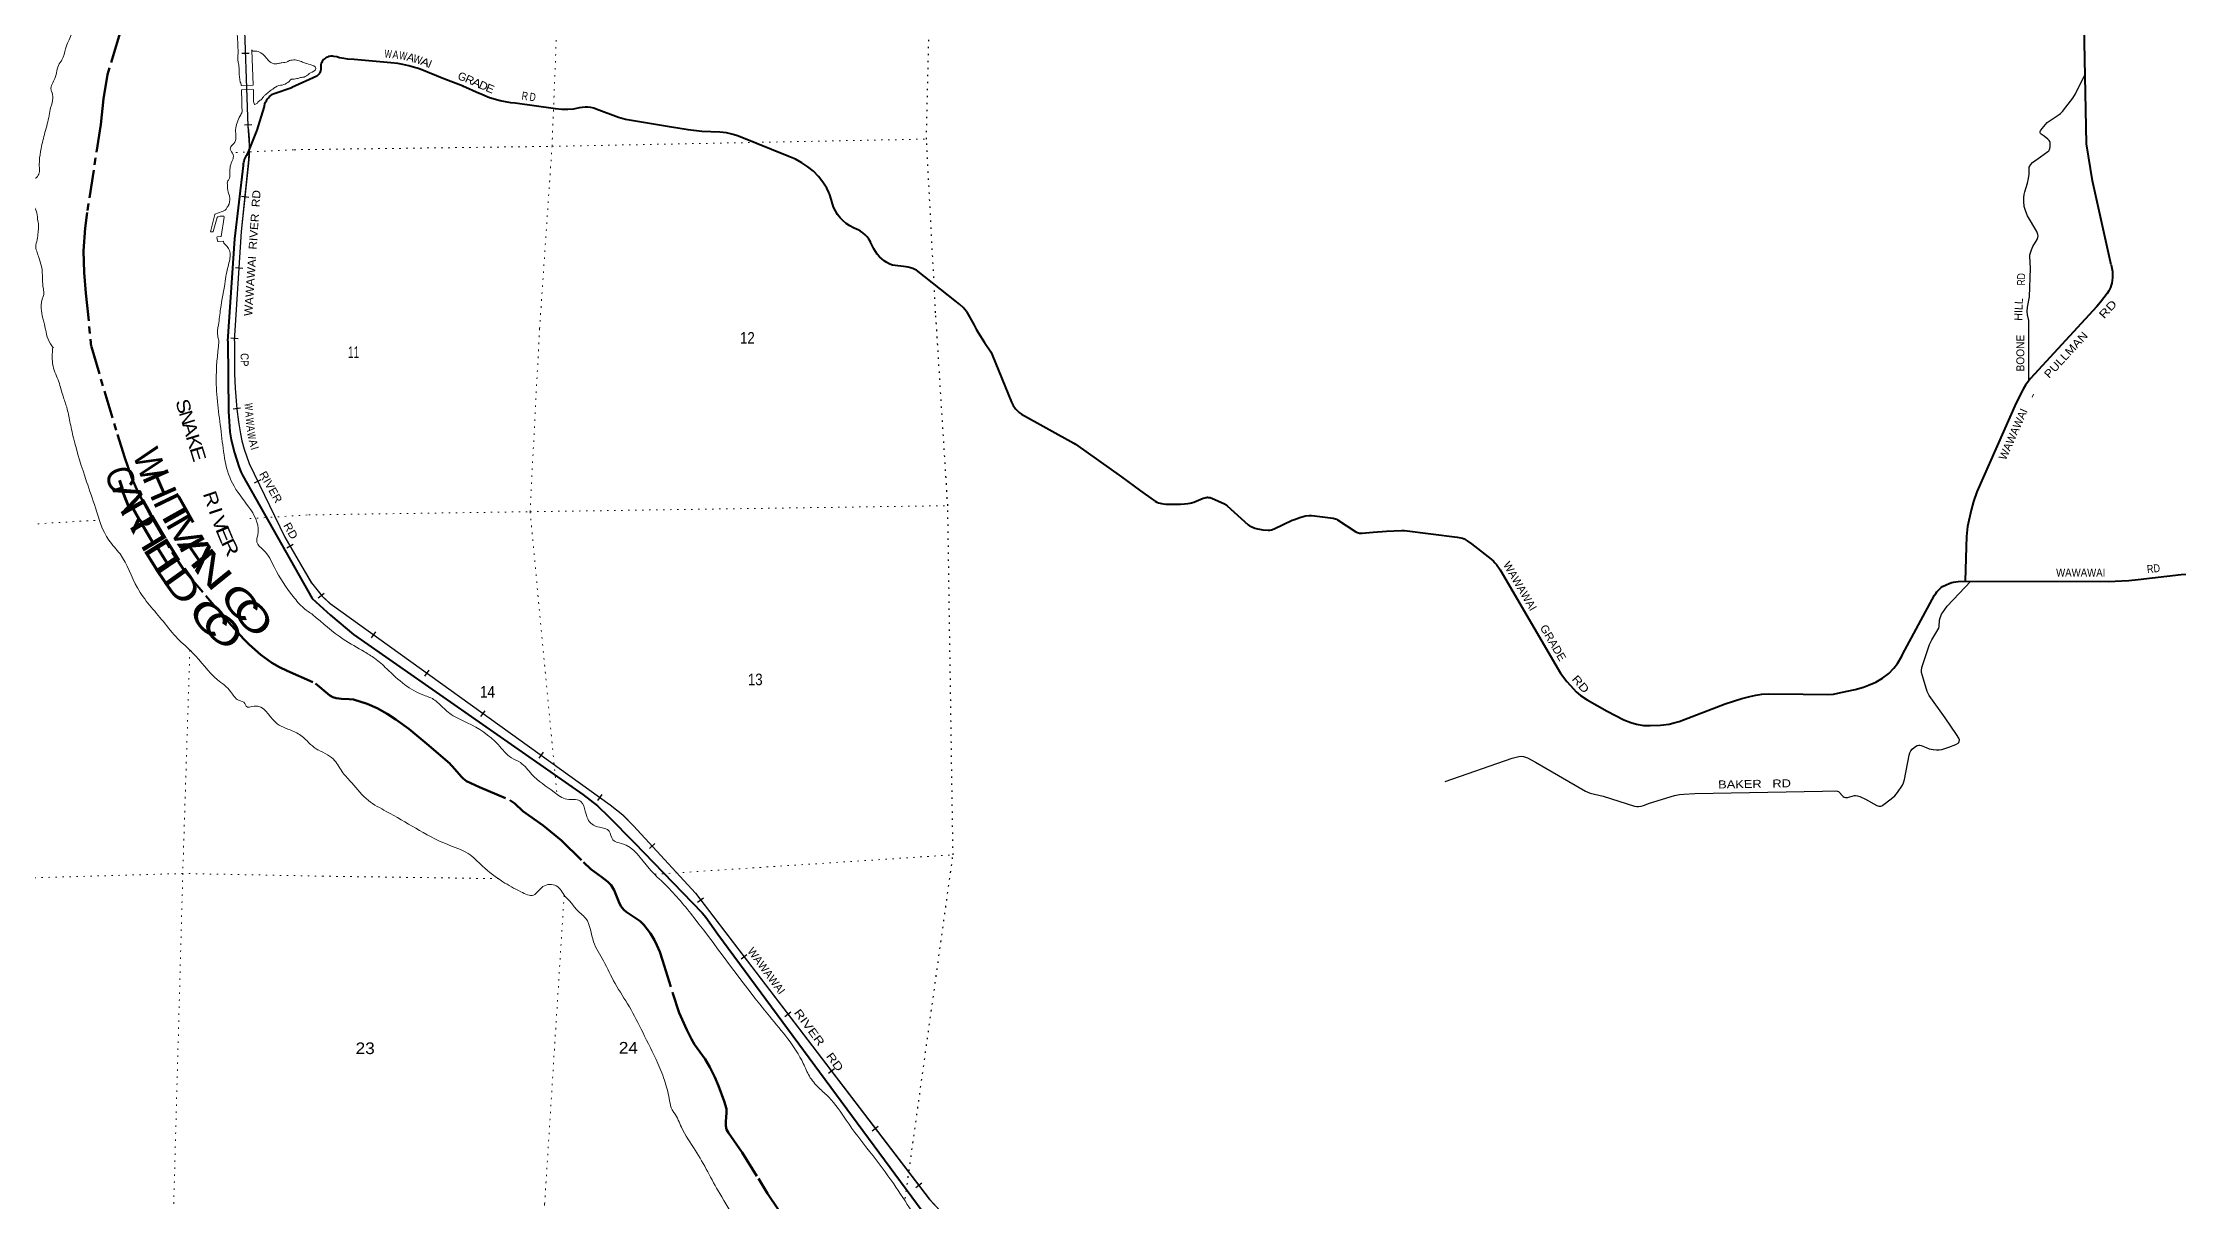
# Model space of a CAD drawing. Header units: feet. Extents: x 751810 to 1010326, y -353855 to -161247.
# Drawn here: x 909950 to 941982, y -315344 to -297962 of the extents above; entities that cross this region are included whole.
import ezdxf
from ezdxf.enums import TextEntityAlignment as Align

# ---------------------------------------------------------------- set-up
doc = ezdxf.new("R2010")
doc.units = ezdxf.units.FT
doc.header["$LTSCALE"] = 70
doc.linetypes.add('DOTTED', pattern=[1.5, 0.3, -1.2])
doc.linetypes.add('LONG_DASH_SHORT_DASH', pattern=[9.9, 6, -1.2, 1.5, -1.2])
for name, color, linetype, lineweight in [('11', 7, 'LONG_DASH_SHORT_DASH', 60), ('26', 7, 'Continuous', 40), ('29', 7, 'Continuous', 25), ('34', 7, 'Continuous', 25), ('39', 7, 'Continuous', 13), ('6', 7, 'DOTTED', 25), ('7', 7, 'DOTTED', 13)]:
    doc.layers.add(name, color=color, linetype=linetype, lineweight=lineweight)
for name, color, linetype in [('12', 7, 'Continuous'), ('27', 7, 'Continuous'), ('30', 7, 'Continuous'), ('41', 7, 'Continuous')]:
    doc.layers.add(name, color=color, linetype=linetype)

msp = doc.modelspace()

# ---------------------------------------------------------------- linework, layer by layer
at = {"layer": '11'}
for points in [[(909529.52, -292122.51), (910045.46, -292477.07), (910379.14, -292759.48), (910563.18, -292960.02), (910716.97, -293139.13), (910843.02, -293318.24), (910976.14, -293536.62), (911047.23, -293713.03), (911130.43, -293972.86), (911195.98, -294271.78), (911225.71, -294520.28), (911325.35, -296200.18), (911286.73, -296938.21), (911201.02, -297460.39), (911097.7, -297857.02), (910923.69, -298439.16), (910863.18, -298804.95), (910821.04, -299190.8), (910616.38, -300511.39), (910588.39, -300746.11), (910563.18, -301086.67), (910570.74, -301412.09), (910598.55, -301718.46), (910678.19, -302521.28)], [(910679.64, -302526.12), (911072.31, -303841.69), (911179.88, -304191.2), (911288.99, -304495.2), (911383.05, -304711.96), (911545.24, -305013.32), (911893.17, -305607.76), (912079.02, -305885.59), (912396.93, -306260.76), (912698.03, -306611.45), (912961.5, -306905.16), (913048.67, -306992.26), (913219.55, -307143.36), (913385.76, -307263.34), (913503.72, -307332.17), (913616.92, -307386.24), (914043.19, -307576.97)], [(914043.19, -307576.97), (914256.42, -307754.85), (914301.43, -307782.42), (914350.21, -307797.26), (914430.98, -307805.45), (914545.25, -307808.38), (914613.49, -307817.44), (914817.91, -307878.7), (914966.6, -307945.69), (915118.96, -308033.21), (915248.23, -308116.95), (915441.27, -308257.62), (915743.68, -308506), (916063.31, -308786.6), (916097.69, -308819.65), (916231.13, -308976.8), (916259.08, -309003.46), (916308.86, -309039.39), (916502.91, -309132.96), (916955.34, -309325.92), (917029.33, -309374.98), (917151.75, -309491.77), (917457.35, -309706.03), (917729.65, -309930.53), (918059.26, -310254.08), (918170.69, -310361.19), (918336.34, -310482.6), (918427.19, -310550.58), (918476.91, -310599.24), (918522.64, -310675.85), (918589.87, -310852.96), (918622.85, -310918.75), (918665.6, -310972.73), (918699.25, -311002.49), (918910.64, -311142.77), (918968.05, -311198.64), (919067.59, -311328.36), (919127.63, -311425.05), (919163.95, -311499.25), (919205.16, -311603.57), (919248.06, -311725.42), (919399.83, -312226.69), (919498.62, -312516.26), (919609.95, -312772.47), (919680.95, -312912.2), (919728.84, -312991.36), (919886.6, -313210.6), (919956.87, -313330.86), (920031.04, -313481.62), (920085.48, -313609.82), (920169.3, -313840.15), (920205.56, -313958.11), (920208.88, -314016.47), (920195.55, -314146.03), (920194.05, -314212.95), (920204.89, -314265.93), (920234.03, -314319.24), (920439.97, -314611.07), (920683.97, -315002.91), (920821.09, -315225.88), (920986.87, -315470.58)]]:
    msp.add_lwpolyline(points, dxfattribs=at)
at = {"layer": '26'}
for points in [[(940976.07, -301295.46), (940696.59, -300033.96), (940603.82, -299481.26), (940522.2, -295155.35)], [(914245.15, -298168.62), (914235.74, -298171.01), (914219.56, -298176.97), (914204.09, -298184.59), (914189.5, -298193.79), (914175.95, -298204.46), (914163.59, -298216.48), (914152.55, -298229.74), (914142.96, -298244.08), (914134.93, -298259.33), (914128.53, -298275.35), (914123.84, -298291.95), (914120.91, -298308.94), (914120.28, -298318.39), (914120.44, -298343.61), (914119.45, -298368.39), (914119.06, -298372.15), (914116.15, -298385.98), (914111.82, -298399.44), (914106.09, -298412.36), (914099.05, -298424.62), (914090.77, -298436.07), (914081.33, -298446.6), (914070.85, -298456.08), (914059.43, -298464.41), (913686.76, -298635.52)], [(923805.76, -301994.68), (923757.49, -301936.27), (923708.71, -301889.82), (923655.33, -301848.73), (923054.58, -301375.08), (923032.08, -301362.54), (923000.35, -301348.48), (922967.33, -301337.82), (922933.38, -301330.66), (922898.86, -301327.1), (922694.92, -301297.67), (922656.38, -301283.36), (922612.97, -301262.25), (922571.99, -301236.72), (922533.91, -301207.05), (922499.14, -301173.55), (922468.06, -301136.61), (922441.01, -301096.62), (922418.29, -301054.03), (922367.97, -300953.95), (922364.54, -300947.38), (922342.15, -300910.21), (922315.99, -300875.59), (922286.35, -300843.89), (922253.57, -300815.46), (922217.99, -300790.62), (922180.01, -300769.63), (922167.46, -300765.34), (922109.35, -300741.28), (922054.08, -300711.27), (922002.24, -300675.66), (921954.42, -300634.82), (921911.12, -300589.2), (921872.83, -300539.31), (921839.96, -300485.69), (921812.88, -300428.93), (921760.45, -300259.03), (921750.97, -300228.33), (921741.32, -300209.03), (921709.72, -300145.81), (921651.86, -300054.2), (921584.74, -299969.13), (921509.1, -299891.55), (921425.76, -299822.29), (921335.64, -299762.13), (921239.72, -299711.72), (921139.06, -299671.61), (920384.25, -299364.76), (920305.7, -299338.35), (920208.2, -299315.66), (920108.87, -299303.29), (919838.87, -299293.97), (919630.86, -299269.02), (919349.86, -299223.78), (918690.77, -299115.62), (918587.28, -299084.03), (918251.85, -298957.71), (918214.15, -298945.05), (918171.48, -298935.33), (918128.04, -298930.12), (918084.28, -298929.48), (918040.7, -298933.42), (917997.77, -298941.9), (917912.81, -298957.52), (917827.84, -298965.62), (917734.52, -298965.13), (917641.77, -298954.9), (917037.68, -298871.51), (916973.03, -298864.32), (916810.87, -298834.2), (916652.74, -298787.28), (916500.38, -298724.1), (916498.37, -298724.15), (916253.98, -298615.65), (916256, -298615.6), (915965.29, -298506.26), (915611.66, -298361.16), (915567.17, -298345.29), (915527.22, -298332.71), (915440.3, -298307.55), (915351.37, -298288.4), (915274.56, -298274.39), (915171.85, -298262.71), (914620.99, -298214.18), (914527.39, -298208.35), (914408.88, -298189.78), (914403.78, -298187.98), (914360.15, -298175.37), (914315.44, -298167.4), (914295.15, -298165.94), (914270.65, -298164.18), (914245.15, -298168.62)], [(912727.49, -302438.98), (912830.72, -300905.32), (912961.15, -299803.93), (912964.09, -299779.11), (912968.49, -299753.93), (912969.86, -299746.12), (912978.99, -299714.09), (912991.43, -299683.2), (913007.02, -299653.77), (913010.86, -299648.06), (913027.93, -299623.1), (913038.13, -299598.06), (913149.36, -299325.31), (913167.06, -299272.94), (913273.17, -298934.29), (913276.91, -298907.62), (913283.43, -298881.48), (913292.64, -298856.18), (913304.45, -298831.97), (913318.72, -298809.13), (913335.3, -298787.91), (913354.01, -298768.53), (913373.53, -298752.15), (913398.5, -298735.24), (913423.53, -298726.6), (913686.76, -298635.52)], [(940976.07, -301295.46), (940994.78, -301395.49), (940996.03, -301448.26), (940994.78, -301492.23), (940984.12, -301568.24), (940975.33, -301598.39), (940964.59, -301632.37), (940940.39, -301685.18), (940914, -301724.79), (940815.87, -301853.42), (940761.48, -301919.35), (939766.86, -302999.82), (939716.25, -303063.39), (939690.27, -303100.33), (939655.12, -303158.12), (939551.66, -303365.4), (938960.78, -304698.3), (938908.06, -304842.86), (938873.74, -304974.1), (938822.68, -305222.27), (938805.1, -305368), (938797.9, -305523.05), (938783.41, -306040.19)], [(923805.76, -301994.68), (923923.65, -302201.39), (923952.53, -302257.92), (923980.17, -302312.24), (924076.3, -302458.45), (924169.53, -302601.86), (924193.53, -302644.3), (924481.03, -303354.4), (924506.86, -303405.58), (924540.76, -303453.32), (924575.91, -303492.27), (924597.28, -303509.61), (924632.18, -303533.31), (925414.31, -303968.44), (925442.54, -303986.04), (926133.46, -304474.17), (926413.87, -304685.79), (926604.9, -304820.2), (926633.81, -304838.23), (926662.65, -304852.86), (926684.94, -304862.99), (926709.63, -304870.87), (926732.23, -304876.19), (926760.58, -304880.5), (926796, -304883.89), (926833.41, -304885.53), (927016.99, -304886.73), (927077.52, -304882.25), (927124.7, -304875.48), (927159.44, -304870.15), (927180.56, -304864.8), (927216.72, -304853.21), (927353.68, -304797.25), (927382.71, -304788.17), (927397.25, -304784.88), (927408.8, -304783.23), (927420.34, -304782.4), (927434.36, -304782.95), (927448.11, -304784.05), (927460.55, -304786.91), (927472.29, -304790.93), (927484.04, -304795.76)], [(912727.49, -302438.98), (912737.51, -303495.95), (912745.14, -303642.15), (912757.89, -303797.81), (912778.3, -303917.74), (912828.82, -304117.06), (912891.78, -304322.19), (912919.83, -304398.75), (912951.51, -304459.96), (913992.72, -306301.64)], [(927483.82, -304795.67), (927484.04, -304795.76), (927676.51, -304882.39), (927686.19, -304887.76), (927694.43, -304893.27), (927715.75, -304910.17), (928030.19, -305195.28), (928052.38, -305209.88), (928077.66, -305222.23), (928132.91, -305243.58), (928171.14, -305255.54), (928200.71, -305262.43), (928226.12, -305267.64), (928253.44, -305271.22), (928328.77, -305276.25), (928355.14, -305274.99), (928381.18, -305268.28), (928419.17, -305254.89), (928692.44, -305127.21), (928725.37, -305114.15), (928805.25, -305087.18), (928854.22, -305072.1), (928898.16, -305062.05), (928945.87, -305057.03), (928979.49, -305057.16), (929026.23, -305060.8), (929308.1, -305096.61), (929320.84, -305098.74), (929340.63, -305104.79), (929354.38, -305110.85), (929372.37, -305120.99), (929645.24, -305298.46), (929656.52, -305304.53), (929669.99, -305310.29), (929686.44, -305315.63), (929698.85, -305318.54), (929711.76, -305319.61), (929739.38, -305319.61), (929906.91, -305307.69), (930107.12, -305292.25), (930331.49, -305280.19), (930353.98, -305278.93), (930374.07, -305280.04), (931166.74, -305382.39), (931219.68, -305392.48), (931245.8, -305397.77), (931271.09, -305407.67), (931313.84, -305433.94), (931379.99, -305481.22), (931676.07, -305709.7), (931710.95, -305738.87), (931732.46, -305763.29), (931757.68, -305791.37), (931810.42, -305870.51), (932716.91, -307419.79), (932809.84, -307546.45), (932909.74, -307657.9), (932949.16, -307700.76), (933015.14, -307755.78), (933113.68, -307820.33), (933417.52, -307988.67), (933664.18, -308120.18), (933771.7, -308162.9), (933854.46, -308184.66), (933962.43, -308204.76), (934059.64, -308206.06), (934214.8, -308200.99), (934345.38, -308183.4), (934433.69, -308162.9), (934497.36, -308144.03), (935184.56, -307880.24), (935433.26, -307801.17), (935553.14, -307768.98), (935644.87, -307749.97), (935737.78, -307737.41), (935832.68, -307732.12), (936354.27, -307737.1)], [(937847.02, -307141.28), (938325.48, -306249.56), (938342.97, -306224.11), (938362.5, -306200.31), (938403.94, -306156.34), (938426.54, -306136.08), (938445.37, -306122.42), (938498.1, -306094.78), (938545.82, -306073.42), (938585.99, -306060.16), (938611.1, -306053.32), (938680.16, -306045.78), (938783.41, -306040.19)], [(938783.41, -306040.19), (940928.18, -306046.87), (941237.72, -306030.7), (941379.17, -306016.14), (942022.72, -305939.02), (942131.67, -305935.21), (942396.34, -305957.13), (944609.28, -306114.78), (944681.7, -306127.43), (944736.94, -306147.53), (944802.23, -306180.2), (944854.97, -306210.35), (944920.25, -306263.12), (944962.94, -306308.34), (945021.74, -306389.21), (945352.22, -306903.11), (945394.85, -306954.09), (945446.93, -306995.07), (945497.81, -307011.89), (945574.66, -307021.47)], [(913992.72, -306301.64), (914265.38, -306550.63), (914614.01, -306838.84), (918053.51, -309239.64), (918269.38, -309410.79), (918437.38, -309571.14), (918820.83, -309962.97), (919843.55, -311015.22), (919897.81, -311082.93), (920078.75, -311338.65), (923142.84, -315484.79)], [(936354.27, -307737.1), (936715.61, -307740.55), (936808.77, -307733.64), (936919.26, -307711.03), (937137.72, -307665.8), (937259.81, -307630.34), (937336.1, -307602.98), (937444.08, -307557.76), (937547.79, -307497), (937639.94, -307427.1), (937716.34, -307345.68), (937770.52, -307273.83), (937833.98, -307165.58), (937847.02, -307141.28)]]:
    msp.add_lwpolyline(points, dxfattribs=at)
at = {"layer": '29'}
for points in [[(939763.24, -301345.27), (939755.41, -301171.36), (939756.46, -301143.73), (939763.75, -301113.49), (939778.35, -301070.74), (939801.28, -301021.2), (939862.77, -300916.4), (939876.32, -300883.55), (939878.41, -300859.05), (939876.32, -300838.19), (939859.65, -300795.95), (939722.06, -300558.19), (939692.87, -300493.02), (939672.03, -300420.54), (939665.77, -300347.02), (939665.78, -300282.38), (939672.03, -300241.18), (939682.45, -300197.91), (939722.06, -300070.15), (939736.65, -300000.82), (939742.91, -299936.67), (939742.91, -299844.91), (939744.99, -299830.84), (939767.92, -299789.12), (939797.11, -299757.31), (939913.85, -299673.89), (940026.42, -299594.63), (940039.97, -299582.13), (940049.35, -299567.01), (940055.61, -299549.81), (940059.77, -299523.72), (940059.77, -299456.47), (940056.65, -299442.4), (940047.26, -299427.78), (940027.46, -299407.98), (939968.05, -299365.21), (939926.36, -299333.94), (939917.51, -299325.48), (939910.72, -299315.17), (939908.65, -299304.36), (939910.72, -299294.32), (939914.89, -299283.89), (939925.07, -299267.34), (939938.86, -299248.42), (940015.75, -299160.98), (940030.59, -299148.31), (940197.36, -299039.86), (940216.4, -299024.88), (940246.63, -298992.56), (940297.42, -298931.41), (940401.65, -298793.75), (940440.51, -298728.2), (940584.07, -298434.52)], [(939740.11, -303028.88), (939739.42, -302183.73), (939737.91, -302132.06), (939718.11, -302046.23), (939715.7, -301995.21), (939720.31, -301931.8), (939748.75, -301776.25), (939763.24, -301345.27)], [(930986.62, -309045.65), (931990.72, -308696.03), (932091.25, -308671.13), (932126.43, -308666.73), (932161.62, -308671.13), (932218.8, -308693.14), (932339.27, -308754.95), (933089.69, -309190.48), (933162.57, -309218.55), (933354.57, -309265.46), (933824.23, -309414.94), (933861.62, -309421.54), (933883.2, -309422.15), (933925.4, -309414.94), (933962.79, -309403.93), (934051.26, -309373.25), (934424.69, -309257.88), (934499.4, -309243.29), (934567.58, -309234.49), (934731.59, -309227.75), (936644.95, -309193.26), (936845.96, -309186.07), (936870.16, -309189.37), (936883.24, -309198.05), (936953.72, -309269.69), (936969.12, -309279.6), (936988.82, -309284.61), (937004.31, -309287.3), (937019.7, -309285.1), (937127.47, -309257.59), (937141.74, -309256.46), (937169.25, -309258.69), (937206.64, -309271.89), (937287.95, -309309.19), (937461.75, -309406.13), (937492.32, -309414.07), (937518.93, -309414.93), (937536.52, -309410.53), (937551.92, -309401.73), (937677.9, -309304.03), (937730.05, -309263.09), (937771.84, -309212.47), (937844.41, -309100.24), (937859.81, -309065.03), (937875.2, -309014.42), (937943.36, -308652.76), (937956.57, -308613.92), (937969.77, -308586.41), (937990.66, -308562.2), (938018.15, -308536.9), (938042.34, -308519.29), (938066.53, -308508.29), (938091.25, -308501.87), (938105.02, -308501.69), (938124.81, -308506.09), (938200.76, -308537.9), (938245.77, -308554.5), (938302.95, -308567.7), (938354.23, -308572.2), (938394.21, -308572.1), (938437.1, -308564.4), (938538.61, -308530.73), (938644.92, -308491.78), (938677.91, -308471.97), (938690.01, -308458.77), (938695.21, -308446.01), (938698.8, -308420.26), (938695.51, -308405.95), (938691.11, -308396.05), (938654.97, -308342.79), (938484.53, -308089.47), (938244.72, -307754.21), (938229.72, -307727.19), (938216.53, -307696.38), (938132.59, -307409.94), (938130.3, -307395.86), (938130.3, -307380.46), (938136.89, -307336.44), (938251.54, -306992.13), (938268.84, -306949.15), (938284.23, -306920.54), (938376.57, -306771.6), (938388.7, -306743.38), (938394.19, -306722.49), (938400.61, -306625.55), (938408.49, -306590.44), (938418.39, -306564.05), (938431.58, -306537.63), (938444.78, -306513.43), (938516.14, -306417.48), (938870.49, -306040.46)]]:
    msp.add_lwpolyline(points, dxfattribs=at)
at = {"layer": '34', "lineweight": 13}
msp.add_line((913031.82, -299216.72), (912966.31, -297351.73), dxfattribs=at)
at = {"layer": '34'}
for p, q in [((913046.91, -298122.32), (912936.37, -298126.21)), ((913087.16, -299193.78), (912976.62, -299197.66)), ((913039.84, -300282.88), (912929.83, -300271.45)), ((912953.21, -301349.24), (912842.83, -301342.11)), ((912881.57, -302403.69), (912771.19, -302396.56)), ((912807.3, -303453.43), (912916.89, -303438.46)), ((913127.11, -304563.08), (913226.63, -304514.81)), ((913610.02, -305539.62), (913705.87, -305484.42)), ((914083.18, -306290.42), (914170.32, -306222.29)), ((914881.04, -306890.96), (914945.57, -306801.13)), ((915681.5, -307466.43), (915746.03, -307376.6)), ((916523.49, -308073.25), (916588.02, -307983.41)), ((917395.83, -308696.67), (917460.36, -308606.84)), ((918276.16, -309332.26), (918340.69, -309242.42)), ((919051.36, -310051.26), (919132.8, -309976.42)), ((919772.12, -310855.96), (919859.99, -310788.78)), ((920425.39, -311706.18), (920513.27, -311639)), ((921082.77, -312570.36), (921170.64, -312503.18)), ((921736.04, -313420.58), (921823.91, -313353.4)), ((922393.41, -314284.76), (922481.28, -314217.59)), ((923046.68, -315134.99), (923134.55, -315067.81))]:
    msp.add_line(p, q, dxfattribs=at)
for points in [[(912825.69, -302435.07), (912931.62, -300796.32), (913043.49, -299719.21), (913052.81, -299500.23), (913039.18, -299281.49), (913030.72, -299216.81), (912965.21, -297351.85), (912772.6, -296273.5), (912586.62, -295583.43), (912465.82, -295024.13), (912367.44, -294537.1), (912218.72, -294063.09), (912021.26, -293607.23), (911777.23, -293174.5), (911489.31, -292769.65), (911160.64, -292397.11), (910794.84, -292060.97), (910395.9, -291764.91), (909968.2, -291512.17), (909606.6, -291342.26), (907076.96, -290515.05), (906187.27, -290314.44), (906183.44, -290313.78)], [(912825.95, -302435.1), (912825.92, -302927.57), (912837.89, -303145.53), (912863.03, -303460.5), (912888.8, -303649.02), (912915.69, -303829.35), (912937.22, -303934.69), (912973.11, -304061.58), (913048.5, -304275.9), (913583.53, -305378.97), (913873.2, -305882.01), (913984.36, -306067.9)], [(913984.14, -306066.51), (914141.03, -306267.22), (914260.74, -306377.4), (918463.61, -309396.46), (918652.87, -309548.41), (918811.08, -309709.1), (919740.89, -310720.91), (923249.05, -315309.8), (923417.62, -315492.61)]]:
    msp.add_lwpolyline(points, dxfattribs=at)
at = {"layer": '34', "lineweight": 13}
for points in [[(912827.11, -302430.25), (912932.72, -300796.41), (913044.59, -299719.29)], [(912824.85, -302435.1), (912824.82, -302927.6), (912836.79, -303145.6), (912861.94, -303460.62), (912887.71, -303649.18), (912914.61, -303829.54), (912936.15, -303934.95), (912972.06, -304061.91), (913047.48, -304276.32), (913582.56, -305379.49), (913872.25, -305882.57), (913983.42, -306068.46)], [(913983.27, -306067.19), (914140.22, -306267.97), (914260.04, -306378.25), (918462.94, -309397.34), (918652.13, -309549.23), (918810.28, -309709.86), (919740.05, -310721.62), (923248.21, -315310.51), (923416.85, -315493.4)]]:
    msp.add_lwpolyline(points, dxfattribs=at)
msp.add_arc((910959.23, -299520.83), 2094.79, 354.56367, 8.34742, dxfattribs=at)
at = {"layer": '39'}
for points in [[(913084.44, -298076.2), (913106.73, -298600.09), (912931.32, -298602.77)], [(912932.12, -298667.29), (913113.72, -298664.35), (913113.4, -298848.54)], [(912643.98, -300493.9), (912530.28, -300535.9), (912532.32, -300537.88), (912466.09, -300800.38), (912466.06, -300798.37), (912500.15, -300797.84), (912506.13, -300795.73), (912565.1, -300583.63), (912576.85, -300576.69), (912610.95, -300564.81), (912610.92, -300562.8), (912669.1, -300563.91), (912673.39, -300581.94), (912625.57, -300868.29), (912625.57, -300868.29), (912565.47, -300873.25), (912563.62, -300883.34), (912578.63, -300947.46), (912576.57, -300943.47), (912662.76, -300940.12), (912662.86, -300946.15), (912667.2, -300968.21)]]:
    msp.add_lwpolyline(points, dxfattribs=at)
msp.add_arc((912602, -300321.01), 177.91, 283.6496, 299.00691, dxfattribs=at)
for points in [[(899650.85, -291247.1), (899838.35, -291310.55), (900003.64, -291364.29), (900110.86, -291424.97), (900277.1, -291541.05), (900550.62, -291721.83), (900753.52, -291875.56), (901020.02, -291990.07), (901352.54, -292093.51), (901614.09, -292145.75), (901936.19, -292223.2), (902141.28, -292388.95), (902383.96, -292519.93), (902685.06, -292535.36), (902881.74, -292542.35), (903054.8, -292579.88), (903082.64, -292696.11), (902981.28, -292758.02), (902876.95, -292888.37), (902898.46, -292984.58), (902967.07, -293011.67), (903153.35, -292994.69), (903473.72, -292957.52), (903608.22, -292965.48), (903684.67, -292980.38), (903972.59, -293052.33), (904130.64, -293025.73), (904218.66, -293010.28), (904528, -293039.66), (904895.34, -293058.08), (905152.57, -293090.27), (905445.26, -293079.68), (905675.93, -293080.11), (905874.24, -293062.95), (906090.42, -293033.43), (906271.57, -293074.86), (906496.2, -293073.38), (906704.06, -293156.63), (907193.57, -293295.83), (907591.66, -293358.01), (907864.79, -293512.66), (908023.36, -293520.24), (908198.46, -293559.75), (908360.29, -293649.75), (908551.68, -293705.1), (908622.47, -293744.23), (908809.27, -293894.18), (908987.33, -293995.99), (909137.24, -294094.22), (909463.08, -294286.26), (909851.24, -294487.38), (910041.02, -294568.9), (910161.31, -294697.76), (910326.57, -294882.24), (910451.85, -295075.38), (910495.18, -295155.16), (910559.63, -295305.01), (910605.85, -295443.07), (910615.08, -295523.38), (910624.48, -295613.74), (910574.62, -295765.36), (910488.64, -295915.54), (910470.56, -296046.55), (910504.9, -296194.86), (910571.48, -296352.71), (910601.96, -296643.88), (910597.13, -296722.39), (910580.97, -296847.35), (910541.2, -297002.84), (910475.33, -297156.72), (910422.23, -297358.68), (910389.75, -297465.78), (910408.68, -297523.82), (910440.32, -297625.9), (910415.62, -297716.79), (910379.46, -297846.08), (910334.77, -297941.31), (910292.33, -298052.59), (910238.68, -298218.35), (910221.05, -298246.78), (910197.51, -298281.34), (910134.59, -298497.53), (910075.01, -298669.42), (910081.33, -298689.44), (910102.97, -298793.69), (910069.03, -298937.02), (910046.7, -299052.01), (909984.42, -299310.43), (909925.85, -299548.67), (909900.67, -299740.14), (909897.75, -299812.59)], [(912228.59, -294651.49), (912281.61, -294841.74), (912310.24, -295010.25), (912356.76, -295301.16), (912415.96, -295501.37), (912444.43, -295527.07), (912484.6, -295530.47), (912501.19, -295566.42), (912522.76, -295666.64), (912566.58, -295911.34), (912648.93, -296183.6), (912722.65, -296548.51), (912763.46, -296726.88), (912786.47, -296921.62), (912833.88, -297403.59), (912852.6, -297580.29), (912858.31, -297692.84), (912876.86, -297990.22), (912879.38, -298157.12), (912878.44, -298227.53), (912889.47, -298293.73), (912897.04, -298396.19), (912913.45, -298552.82), (912926.07, -298590.84), (912927.19, -298594.45), (912931.32, -298602.77)], [(913670.56, -298226.39), (913634.79, -298237.88), (913624.85, -298244.07), (913536.89, -298263.54), (913488.88, -298272.33), (913438.87, -298281.16), (913414.78, -298279.52), (913333.71, -298224.47), (913223.75, -298115.56), (913145.12, -298088.62), (913090.82, -298079.41), (913082.74, -298075.52), (913084.78, -298077.49)], [(913682.01, -298510.1), (913521.92, -298599.66), (913517.91, -298599.72), (913416.31, -298645.55), (913291.43, -298744.04), (913259.8, -298774.7), (913226.35, -298817.46), (913178.77, -298854.41), (913167.02, -298872.69), (913161.03, -298874.8), (913127.12, -298887.39), (913120.89, -298873.41), (913112.45, -298845.38)], [(913670.56, -298226.39), (913716.7, -298220.78), (913795.52, -298232.88), (913866.72, -298261.26), (913960.04, -298289.09), (914046.1, -298347.26), (914046.2, -298351.28), (913965.32, -298415.64), (913906.1, -298461.37), (913870.06, -298478.09), (913849.01, -298480.2), (913818.51, -298486.51), (913760.64, -298501.25), (913682.01, -298510.1)], [(912932.12, -298667.29), (912934.79, -298769.71), (912939.41, -298942.61), (912940.3, -299000.92), (912913.07, -299057.66), (912866.53, -299162.98), (912844.05, -299267.91), (912819.08, -299473.46), (912797.32, -299493.91), (912764.21, -299558.78), (912805.59, -299642.62), (912764.03, -299812.21), (912741.04, -300015.71), (912719.59, -300056.27), (912719.98, -300082.41), (912722.93, -300144.72), (912750.77, -300260.94), (912757.18, -300286.99), (912732.94, -300408.04), (912699.61, -300458.84), (912687.82, -300475.12), (912687.73, -300469.09)], [(909897.75, -299812.59), (909901.01, -299895.01), (909872.02, -299967.86), (909826.39, -300000.75), (909712.42, -300024.65), (909761.07, -300190.83), (909818.44, -300403.14), (909860.25, -300515.12), (909878.15, -300637.53), (909889.36, -300715.8), (909880.71, -300806.44), (909868.31, -300915.25), (909845.95, -301028.23), (909867.25, -301110.36), (909890.41, -301182.41), (909932.59, -301318.52), (909947.45, -301505.34), (909959.76, -301655.99), (909967.02, -301738.34), (909955.45, -301768.69), (909928.02, -301944.11), (909952.39, -302096.58), (909971.53, -302168.69), (909984.38, -302222.8), (910018.78, -302375.12), (910087.03, -302510.83), (910110.77, -302542.26)], [(912667.2, -300968.21), (912753.1, -301077.49), (912743.9, -301264.69), (912709.9, -301404), (912687.88, -301539.1), (912617.98, -301956.53), (912585.47, -302194.37), (912576.09, -302369.5), (912578.72, -302378.73), (912593.67, -302444.04)], [(910100.34, -302528.45), (910105.77, -302815.43), (910191.62, -303050.81), (910254.68, -303262.68), (910310.33, -303432.42), (910357.41, -303644.77), (910411.55, -303889.18), (910609.53, -304548.72), (910740.57, -304940.05), (910940.71, -305424.08), (911109.69, -305632.77), (911370.65, -306141.18), (911759.51, -306645.75), (911974.06, -306901.47), (912199.19, -307114.51), (912572.78, -307520.73), (912768.66, -307696.34), (912889.06, -307827.83), (912982.66, -307875.44), (913000.05, -307917.26), (913119.96, -307913.66), (913440.09, -308156.11), (913692.45, -308285.66), (913861.87, -308387.44), (913967.27, -308489.14), (914083.44, -308574.5)], [(912593.67, -302444.04), (912551.74, -303040.33), (912632.64, -303848.6), (912820.25, -304617.36), (913174.79, -305352.86), (913162.15, -305454.07), (913257.97, -305568.16), (913424.96, -305837.4), (913707.42, -306270.56), (913867.33, -306447.25), (914002.4, -306543.99)], [(913998.28, -306541.04), (914458.93, -306909.28), (914775.23, -307101.08), (914928.59, -307196.98), (915110.34, -307354.51), (915380.81, -307593.38), (915666.42, -307751.15), (915833.1, -307826.23), (915909.51, -307894.22), (916078.78, -308040.9), (916318.41, -308165.56), (916780.74, -308491.98), (916981.79, -308690.83), (917114.28, -308760.99), (917286.65, -308940.65), (917619.98, -309203.63), (917809.84, -309312.19), (917943.99, -309315.8), (918023.04, -309345.42), (918088.24, -309492.36), (918189.18, -309688.49), (918300.7, -309731.14), (918446.9, -309792.79), (918501.46, -309921.94), (918631.32, -309974.06), (919045.35, -310353.27), (919292.16, -310597.81), (919722.3, -311093.48), (920851.22, -312568.19), (921358.3, -313276.74), (921448.97, -313465.15), (921591.22, -313641.77), (921742.26, -313783.85), (922002.44, -314127.83), (922714.21, -315081.46), (923293.94, -315868.72), (923954.81, -316339.95), (924694.34, -316776.85), (925597.43, -317143.87), (926284.48, -317359.96), (927060.87, -317417.5), (928651.99, -317283.24), (929696.76, -317244.88), (930386.88, -317312.01), (932706.47, -317844.27), (933942.94, -318266.23), (934991.02, -318736.79), (936320.03, -319767.07), (937054.44, -320354.87), (937805.71, -321498.07), (938850.48, -323066.04), (939324.84, -323529.62), (939769.47, -323942.04), (939817.97, -324069.39), (939955.17, -324159.54), (940054.7, -324202.59), (940346.15, -324468.97), (941063.11, -325059.75), (941145.57, -325242.38), (941335.77, -325473.84), (941683.23, -325740.38), (941836.42, -325773.59), (942054.38, -325941.66), (943336.28, -327424.72), (944074.33, -328115.2), (944841.13, -328719.37), (945550.42, -329381.09), (946087.19, -329948.09), (946544.01, -330504.32)], [(914081.18, -308572.84), (914223.77, -308645.17), (914328.87, -308732.35), (914453.28, -308913.6), (914586.76, -309068.35), (914836.11, -309332.1), (915103.88, -309494.49), (915544.89, -309747.86), (916015.44, -309988.16), (916332.38, -310126.76), (916547.06, -310315.09), (916851.35, -310548.81), (917122.77, -310701.01), (917310.49, -310749.19), (917454.08, -310623.55), (917653.66, -310610.89), (917787.29, -310769.67), (917847.43, -310830.14), (917947.95, -310957.77), (918094.99, -311099.99), (918213.39, -311450.68), (918359.41, -311733.96), (918535.53, -312076.7), (918749.9, -312426.23), (918949.43, -312808.48), (919175.91, -313274.47), (919288.11, -313562.91), (919353.78, -313836.77), (919392.58, -313972.49), (919426.32, -314021.74), (919529.76, -314231.89), (919737.99, -314577.59), (920105.01, -315228.32), (920333.57, -315639.84), (920409.97, -315820.66), (920549.36, -316029.62), (920810.84, -316296.99), (920903.79, -316493.38), (921098.12, -316728.73), (921397.06, -316980.75), (921818.23, -317238.81), (921909.41, -317328.47), (921886, -317401.78), (921961.55, -317445.62), (922132.8, -317480.25), (922513.95, -317681.2), (922942.33, -317916.85), (923166.72, -318040.38), (923627.8, -318182.27), (923982.43, -318198.73), (924329.79, -318179.17), (924571.32, -318221.54), (924990.09, -318354.76), (925254.28, -318585.77), (925395.94, -318915.55), (925473.72, -319362.28), (925538.84, -319563.62), (925588.19, -319771.53), (925622.08, -319768.39), (925689.46, -319637.21), (925808.73, -319389.47), (925912.75, -319049.54), (925989.05, -318887.84), (926048.07, -318859.69), (926142.75, -318878.72), (926577.28, -319005.37), (927012.62, -319041.32), (927787.66, -319124.46), (928564.35, -319197.46), (929515.89, -319123.63), (929545.64, -319116.6), (929719.18, -319102.8), (929813.02, -319041.26), (930009.81, -319119.36), (930133.96, -319179.73), (930823.6, -319223.38), (931455.58, -319277), (931636.33, -319240.79), (931743.07, -319261.43), (932080.92, -319369.12), (932702.05, -319511.75), (932938.52, -319524.06), (933163.99, -319621.37), (933504.75, -319811.57), (934116.84, -320264.78), (934179.98, -320296.94), (934897.94, -320859.49), (935041.2, -321007.87), (935297.32, -321293.55), (935508.61, -321725.79), (935627.31, -321971.7)]]:
    msp.add_spline(points, degree=3, dxfattribs=at)
at = {"layer": '6'}
for points in [[(923343.59, -302013.34), (923205.88, -299408.64), (923330.36, -293929.7), (923452.79, -288605.65), (923668.55, -283309.42), (923817.65, -277926.38), (923914.89, -274283.68)], [(922887.2, -315302.03), (923604.11, -310145.84), (923525.2, -304907.85), (923343.59, -302013.34)]]:
    msp.add_lwpolyline(points, dxfattribs=at)
at = {"layer": '7'}
for p, q in [((913056.86, -305101.31), (913942.62, -305046.22)), ((919131.95, -310437.94), (923604.11, -310145.84)), ((916789.69, -310503.6), (914158.96, -310466.64))]:
    msp.add_line(p, q, dxfattribs=at)
for points in [[(917402.89, -302252.15), (917589.84, -299517.26), (917796.2, -294273.38), (917864.73, -293442.97), (918029.29, -288833.16), (918191.75, -283430.63), (918309.52, -278004.14), (918472.29, -272604.67), (918599.11, -267294.59), (918599.11, -267285.59), (918711.57, -261817.95), (918633.9, -256409.49)], [(913723.98, -299568.05), (917589.84, -299517.26), (923205.88, -299408.64)], [(912844.71, -299609.04), (912850.94, -299608.69), (913723.98, -299568.05)], [(917402.89, -302252.15), (917259.49, -304998.5), (917663.37, -309233.98)], [(913942.62, -305046.22), (917259.49, -304998.5), (923525.2, -304907.85)], [(882441.4, -306234.46), (885262.24, -306105.57), (890595.02, -305856.46), (896150.63, -305658.46), (901494.38, -305453.57), (906835.82, -305361.99), (910807.86, -305123.84)], [(912157.69, -307074.25), (912051.33, -310426.29), (911907.65, -315667.89), (911755.76, -321083.17), (911674.6, -326460.02)], [(914158.96, -310466.64), (912051.33, -310426.29), (906681.36, -310579.72), (901349.84, -310806.6), (895989.74, -311016.2), (890514.86, -311203.03), (885192.74, -311408.19), (882647.15, -311573.94)], [(917771.82, -310752.85), (917478.19, -315385.84), (917204.48, -320550.89), (916938.75, -326281.85)]]:
    msp.add_lwpolyline(points, dxfattribs=at)

# ---------------------------------------------------------------- texts
at = {"layer": '12'}
for s, rotation, width, p in [('W', 290.638, 0.9, (911373.5, -304353.79)), ('G', 288.587, 0.9, (910931.07, -304572.89)), ('H', 293.587, 1.15, (911522.81, -304677.22)), ('A', 291.655, 1.3, (911064.67, -304857.21)), ('R', 299.33, 1.25, (911210.83, -305165.19)), ('I', 295.72, 1.1, (911627.72, -304915.74)), ('T', 299.33, 1.5, (911767.16, -305146.52)), ('F', 300.45, 1.35, (911343.44, -305386.96)), ('M', 300.009, 1.25, (911920.72, -305417.14)), ('I', 301.1, 1.3, (911449.66, -305566.29)), ('E', 301.956, 1.35, (911569.59, -305762.92)), ('A', 304.411, 1.6, (912118.91, -305715.2)), ('N', 308.956, 1.6, (912326.34, -305988.4)), ('L', 304.359, 1.65, (911732.75, -306015.17)), ('D', 305.556, 1.35, (911883.04, -306231.27)), ('C', 311.356, 1.5, (912766.61, -306495.57)), ('C', 312.089, 1.55, (912301.85, -306727.4)), ('O', 318.487, 1.45, (912516.25, -306917.6)), ('O', 312.267, 1.45, (912956.73, -306709.01))]:
    msp.add_text(s, height=400, rotation=rotation, dxfattribs=dict(at, width=width)).set_placement(p, align=Align.CENTER)
at = {"layer": '27'}
for s, rotation, width, p in [('W', 354.965, 0.65, (915127.23, -298189.85)), ('A', 353.512, 0.85, (915236.11, -298201.94)), ('W', 349.663, 0.75, (915346.42, -298216.34)), ('A', 343.856, 1.05, (915454.76, -298242.71)), ('W', 342.521, 0.85, (915556.67, -298270.82)), ('A', 337.691, 1.2, (915664.86, -298310.46)), ('R', 336.061, 1.1, (916330.92, -298573.22)), ('A', 336.061, 1.25, (916436.28, -298620)), ('D', 336.061, 1.1, (916537.07, -298662.19)), ('E', 337.477, 1.15, (916638.47, -298705.2)), ('R', 352.14, 0.8, (917174.34, -298820.42)), ('D', 352.14, 0.8, (917291.25, -298835.94)), ('W', 270.543, 0.6, (912981.76, -303422.82)), ('A', 272.987, 0.8, (912990, -303540.62)), ('W', 274.683, 0.65, (912999.34, -303651.38)), ('A', 274.683, 0.85, (913009.38, -303756.97)), ('W', 279.658, 0.7, (913024.14, -303868.17)), ('I', 287.063, 0.85, (913075.21, -304063.87))]:
    msp.add_text(s, height=120, rotation=rotation, dxfattribs=dict(at, width=width)).set_placement(p, align=Align.CENTER)
for s, rotation, p in [('I', 337.691, (915736.98, -298337.76)), ('G', 339.388, (916222.3, -298528.14)), ('A', 284.223, (913051.4, -303982.49))]:
    msp.add_text(s, height=120, rotation=rotation, dxfattribs=at).set_placement(p, align=Align.CENTER)
for s, rotation, width, p in [('WAWAWAI  RIVER  RD', 86.104, 1.1, (913090.17, -302066.57)), ('RD', 47.369, 1.3, (940867.6, -302112.53)), ('PULLMAN', 47.369, 1.15, (940045.28, -303006.19)), ('-', 63.475, 1.45, (939822.91, -303313.77)), ('RIVER', 299.482, 1.05, (913192.39, -304433.32)), ('RD', 299.482, 1.1, (913554.43, -305203.32)), ('WAWAWAI', 359.822, 0.9, (940149.12, -305970.74)), ('RD', 5.893, 0.85, (941517.41, -305920.81)), ('GRADE', 300.332, 1.05, (932402.2, -306736.32)), ('RD', 310.872, 1.25, (932877.6, -307514.48)), ('RIVER   RD', 306.465, 1.3, (921212.23, -312514.41))]:
    msp.add_text(s, height=120, rotation=rotation, dxfattribs=dict(at, width=width)).set_placement(p)
for rotation, p in [(66.092, (939394.2, -304234.52)), (300.332, (931849.73, -305791.42)), (306.465, (920512.76, -311592.6))]:
    msp.add_text('WAWAWAI', height=120, rotation=rotation, dxfattribs=at).set_placement(p)
at = {"layer": '30'}
for s, rotation, width, p in [('RD', 90.047, 0.8, (939684.61, -301512.35)), ('BOONE', 90.047, 0.95, (939672.79, -302619.48)), ('BAKER   RD', 1.033, 1.2, (935626.74, -309141.6))]:
    msp.add_text(s, height=120, rotation=rotation, dxfattribs=dict(at, width=width)).set_placement(p, align=Align.CENTER)
msp.add_text('HILL', height=120, rotation=88.074, dxfattribs=at).set_placement((939646.02, -301965.93), align=Align.CENTER)
at = {"layer": '34', "width": 0.9}
msp.add_text('CP', height=120, rotation=269.997, dxfattribs=at).set_placement((912918.97, -302719.2), align=Align.CENTER)
at = {"layer": '41'}
for s, rotation, width, p in [('S', 286.669, 1.2, (911968.97, -303444.19)), ('N', 286.669, 1.1, (912020.69, -303616.93)), ('A', 286.669, 1.15, (912070.83, -303784.38)), ('K', 286.669, 1.2, (912124.86, -303972.78)), ('E', 286.669, 1.3, (912183.39, -304157.09)), ('R', 288.587, 1.2, (912387.41, -304836.9)), ('I', 288.587, 1.35, (912450.95, -305021.33)), ('V', 290.724, 1.2, (912515.95, -305208.81)), ('E', 292.584, 1.45, (912584.44, -305377.01)), ('R', 295.72, 1.35, (912674.33, -305577.07))]:
    msp.add_text(s, height=200, rotation=rotation, dxfattribs=dict(at, width=width)).set_placement(p, align=Align.CENTER)
at = {"layer": '7'}
for s, width, p in [('12', 0.85, (920519.61, -302478.53)), ('11', 0.65, (914613.78, -302693.95)), ('13', 0.85, (920637.71, -307602.33)), ('14', 0.85, (916622.03, -307786.79)), ('23', 1.1, (914786.82, -313135.52)), ('24', 1.1, (918734.83, -313128.41))]:
    msp.add_text(s, height=175, dxfattribs=dict(at, width=width)).set_placement(p, align=Align.CENTER)

doc.saveas('drawing.dxf')
